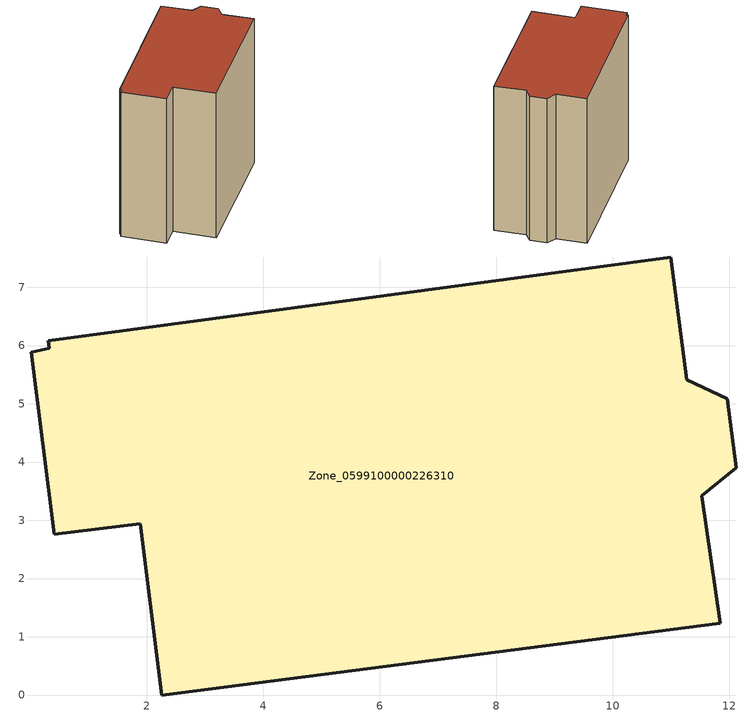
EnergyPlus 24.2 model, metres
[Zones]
Zone_0599100000226310
 floor ground (C_G): 11.85,1.23 2.26,0 1.89,2.94 0.41,2.76 0.02,5.88 0.33,5.96 0.31,6.08 11,7.52 11.27,5.41 11.97,5.09 12.12,3.9 11.53,3.42 z0
 wall outside (C_F): 2.26,0 11.85,1.23 11.53,3.42 12.12,3.9 11.97,5.09 11.27,5.41 11,7.52 0.31,6.08 0.33,5.96 0.02,5.88 0.41,2.76 1.89,2.94 2.26,0 z0:11.15
 roof outside (C_R): 0.31,6.08 0.33,5.96 0.02,5.88 0.41,2.76 1.89,2.94 2.26,0 11.85,1.23 11.53,3.42 12.12,3.9 11.97,5.09 11.27,5.41 11,7.52 z11.15
[BUILDING]
Pand.0599100000226310: North Axis=0; Terrain=City; Loads Convergence Tolerance Value=0.04; Temperature Convergence Tolerance Value=0.4; Solar Distribution=FullExterior; Maximum Number of Warmup Days=25; Minimum Number of Warmup Days=1
[Site:Location]
Rotterdam.The.Hague.AP_ZH_NLD Design_Conditions: Latitude=51.96; Longitude=4.45; Time Zone=1; Elevation=-4.5
[SITE:GROUNDTEMPERATURE:BUILDINGSURFACE]
18, 18, 18, 18, 18, 18, 18, 18, 18, 18, 18, 18
[MATERIAL] Thermal Absorptance=0.9; Solar Absorptance=0.7; Visible Absorptance=0.7
Name | Roughness | Thickness | Conductivity | Density | Specific Heat
G.TI.1946 | MediumSmooth | 0.15 | 1 | 540 | 1210
F.TI.1946 | Rough | 0.3 | 0.857143 | 1920 | 840
R.TI.1946 | MediumRough | 0.2 | 0.1 | 1500 | 1000
[CONSTRUCTION]
C_G: G.TI.1946
C_F: F.TI.1946
C_R: R.TI.1946
[ZONE]
Zone_0599100000226310: Type=1; Multiplier=1; Ceiling Height=Autocalculate; Volume=Autocalculate; Floor Area=autocalculate; Part of Total Floor Area=Yes
[ZONEINFILTRATION:DESIGNFLOWRATE]
Infil_Zone_0599100000226310: Zone or ZoneList or Space or SpaceList=Zone_0599100000226310; Schedule=AlwaysOn; Design Flow Rate Calculation Method=Flow/Area; Flow Rate per Floor Area=0.003; Constant Term Coefficient=1; Temperature Term Coefficient=0; Velocity Term Coefficient=0; Velocity Squared Term Coefficient=0
[HVACTEMPLATE:ZONE:IDEALLOADSAIRSYSTEM]
Zone_0599100000226310: Maximum Heating Supply Air Temperature=50; Minimum Cooling Supply Air Temperature=13; Maximum Heating Supply Air Humidity Ratio=0.0156; Minimum Cooling Supply Air Humidity Ratio=0.0077; Heating Limit=NoLimit; Cooling Limit=NoLimit; Dehumidification Control Type=ConstantSensibleHeatRatio; Cooling Sensible Heat Ratio=0.7; Dehumidification Setpoint=60; Humidification Control Type=None; Humidification Setpoint=30; Outdoor Air Method=None; Outdoor Air Flow Rate per Person=0.00944; Outdoor Air Flow Rate per Zone Floor Area=0; Outdoor Air Flow Rate per Zone=0; Demand Controlled Ventilation Type=None; Outdoor Air Economizer Type=NoEconomizer; Heat Recovery Type=None; Sensible Heat Recovery Effectiveness=0.7; Latent Heat Recovery Effectiveness=0.65
[ZONECONTROL:THERMOSTAT]
ThermostatControl_Zone_0599100000226310: Zone or ZoneList=Zone_0599100000226310; Control Type Schedule=DualSetpointControlType; Control 1=Thermostat_Zone_0599100000226310; Temperature Difference Between Cutout And Setpoint=0
[THERMOSTATSETPOINT:DUALSETPOINT]
Thermostat_Zone_0599100000226310: Heating Setpoint Temperature Schedule=HeatingSetpoint_Zone_0599100000226310; Cooling Setpoint Temperature Schedule=CoolingSetpoint_Zone_0599100000226310
[SCHEDULE:COMPACT]
HeatingSetpoint_Zone_0599100000226310: Through: 12/31, For: AllDays, Until: 24:00, 21
CoolingSetpoint_Zone_0599100000226310: Through: 12/31, For: AllDays, Until: 24:00, 24
DualSetpointControlType: Through: 12/31, For: AllDays, Until: 24:00, 4
AlwaysOn: Through: 12/31, For: AllDays, Until: 24:00, 1
